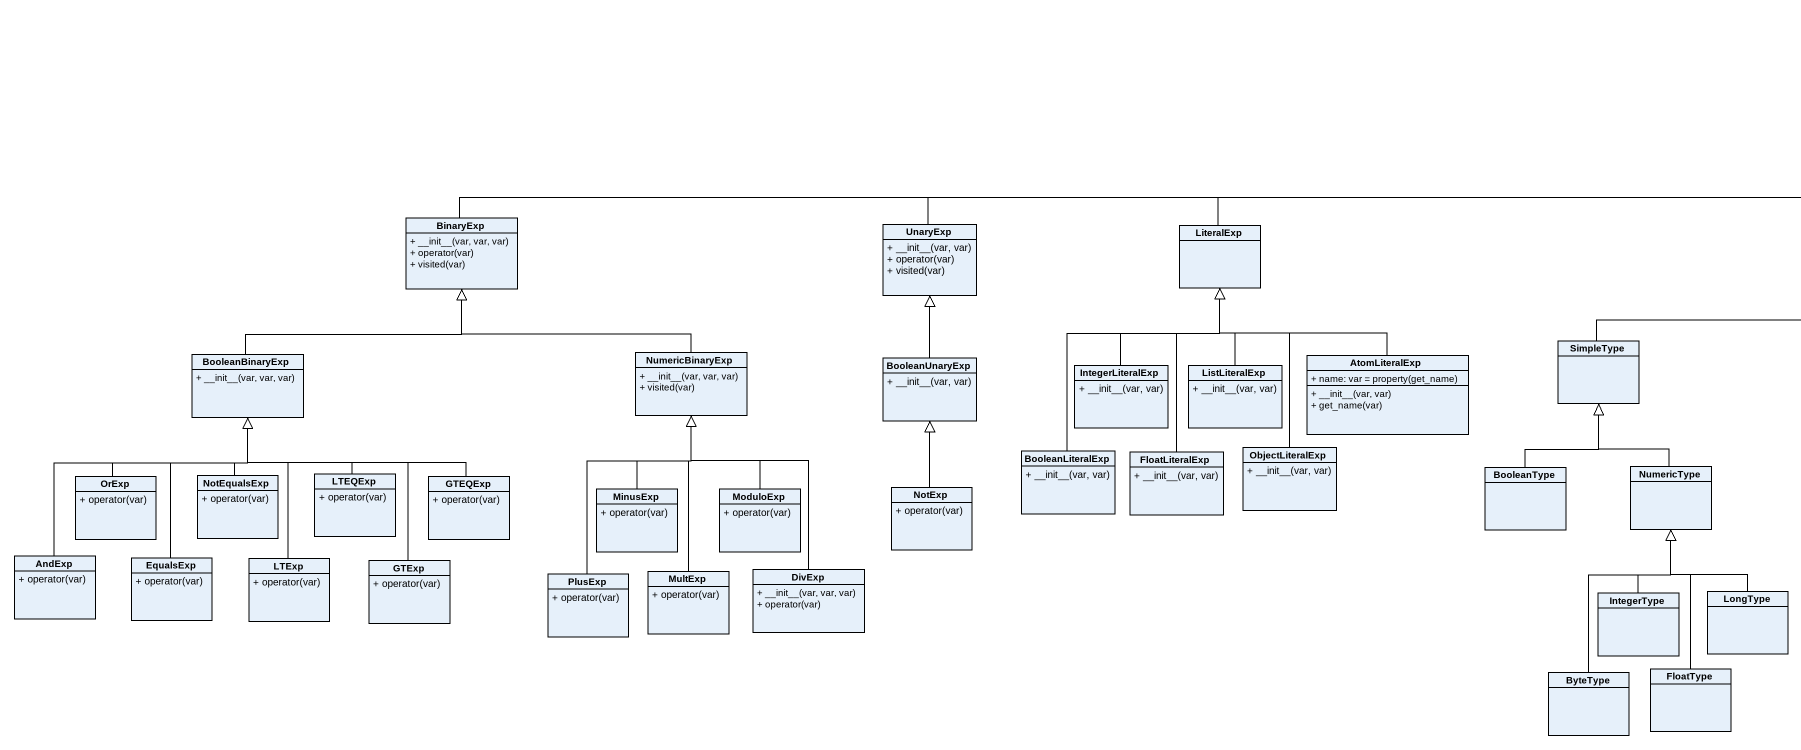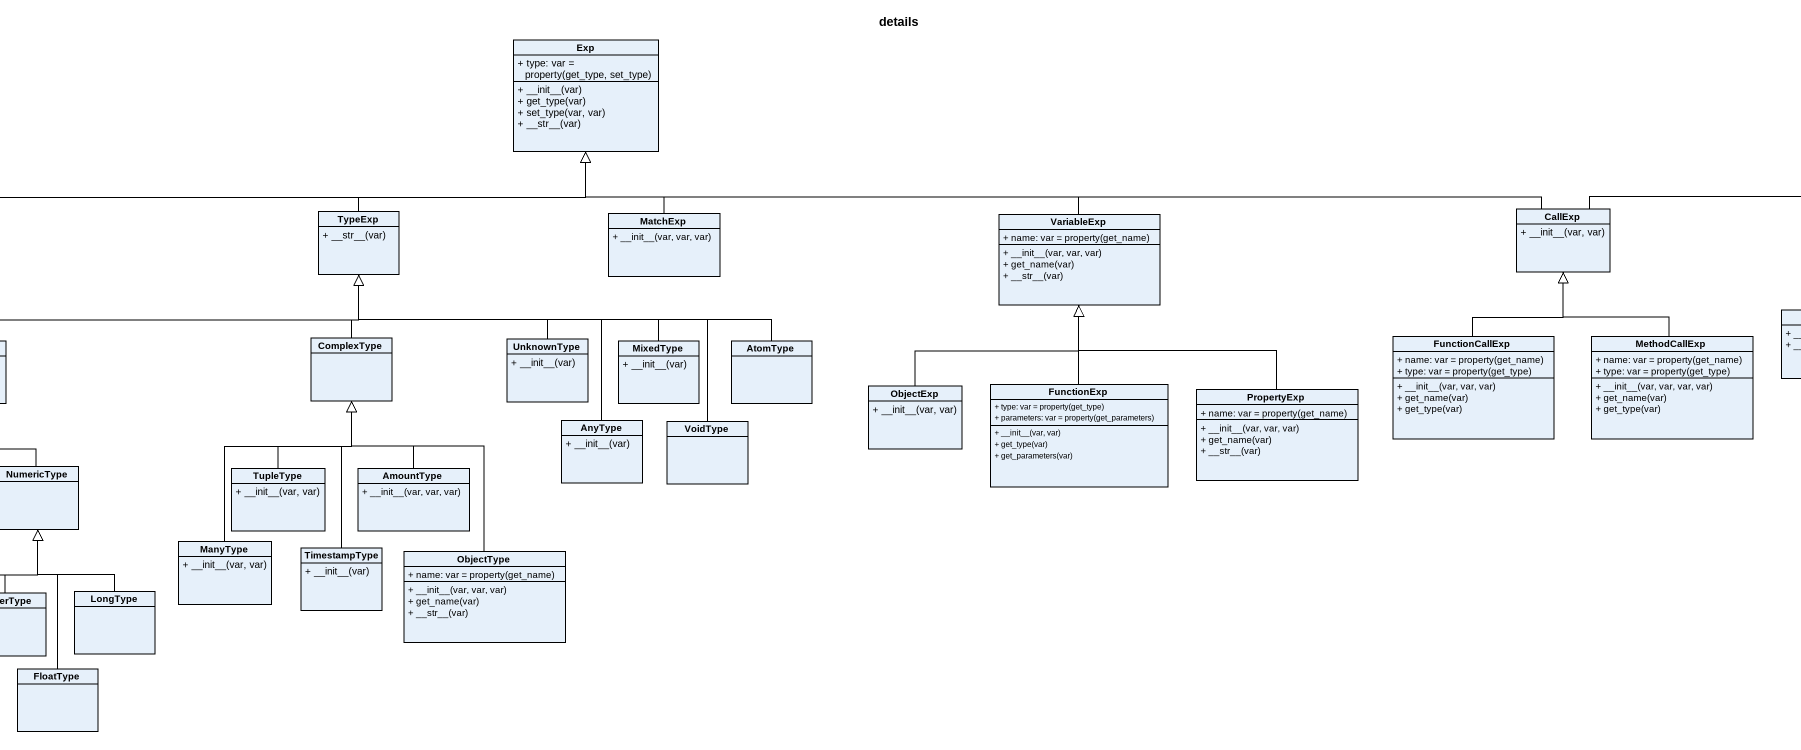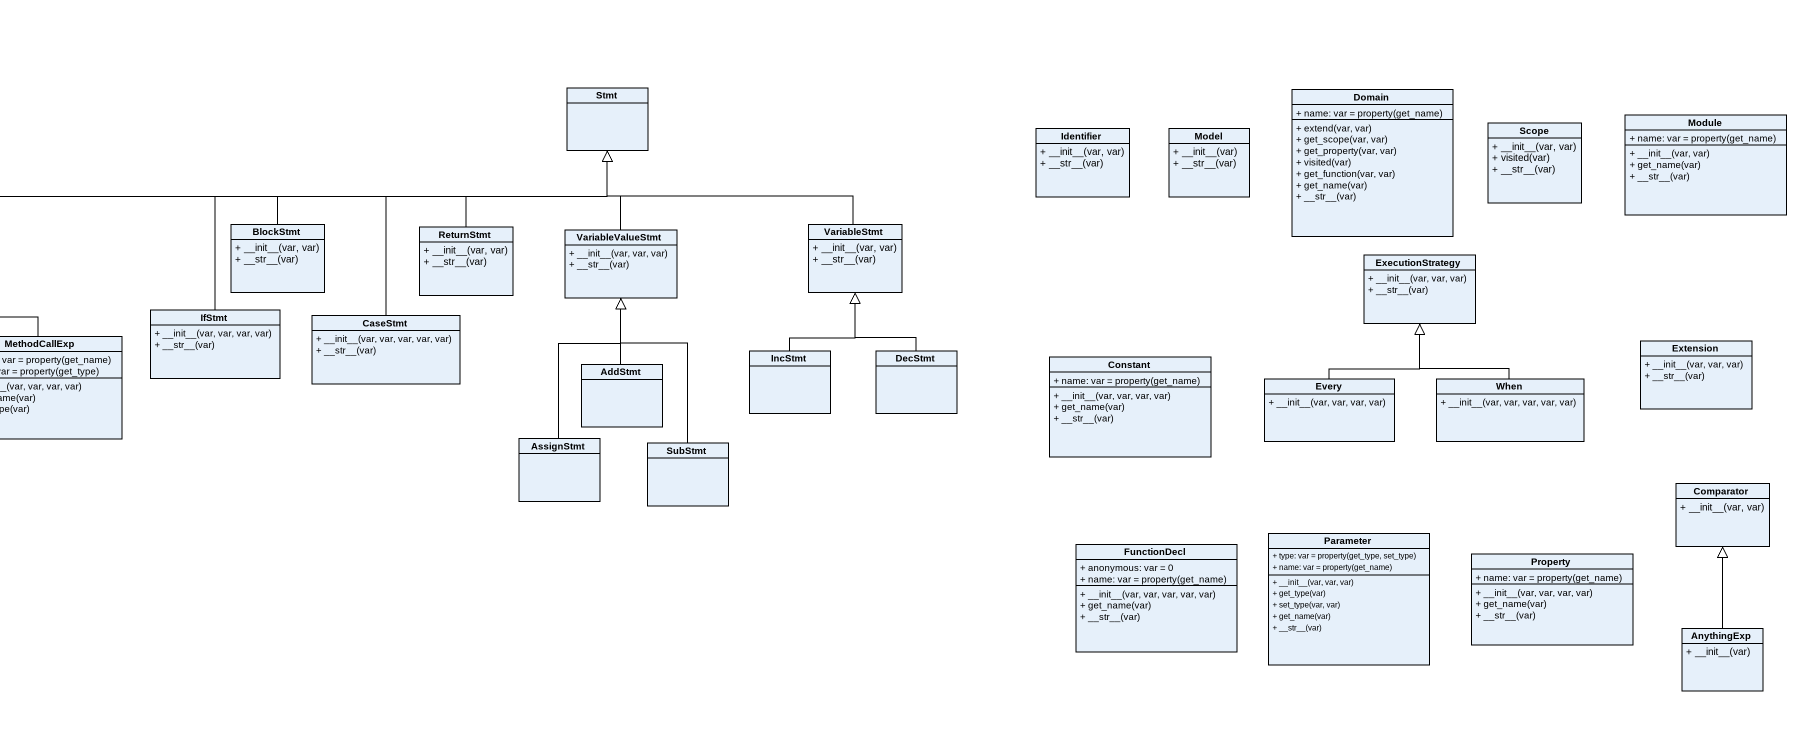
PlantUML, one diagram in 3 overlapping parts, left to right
@startuml
title details
hide circle
hide empty members
skinparam classAttributeIconSize 0
class Exp {
  {field} + type: var = property(get_type, set_type)
  + ~__init~__(var)
  + get_type(var)
  + set_type(var, var)
  + ~__str~__(var)
}
class Stmt
class Domain {
  {field} + name: var = property(get_name)
  + extend(var, var)
  + get_scope(var, var)
  + get_property(var, var)
  + visited(var)
  + get_function(var, var)
  + get_name(var)
  + ~__str~__(var)
}
class Module {
  {field} + name: var = property(get_name)
  + ~__init~__(var, var)
  + get_name(var)
  + ~__str~__(var)
}
class Identifier {
  + ~__init~__(var, var)
  + ~__str~__(var)
}
class Model {
  + ~__init~__(var)
  + ~__str~__(var)
}
class Scope {
  + ~__init~__(var, var)
  + visited(var)
  + ~__str~__(var)
}
class BinaryExp {
  + ~__init~__(var, var, var)
  + operator(var)
  + visited(var)
}
class UnaryExp {
  + ~__init~__(var, var)
  + operator(var)
  + visited(var)
}
class LiteralExp
class TypeExp {
  + ~__str~__(var)
}
class MatchExp {
  + ~__init~__(var, var, var)
}
class VariableExp {
  {field} + name: var = property(get_name)
  + ~__init~__(var, var, var)
  + get_name(var)
  + ~__str~__(var)
}
class CallExp {
  + ~__init~__(var, var)
}
class BlockStmt {
  + ~__init~__(var, var)
  + ~__str~__(var)
}
class ReturnStmt {
  + ~__init~__(var, var)
  + ~__str~__(var)
}
class VariableValueStmt {
  + ~__init~__(var, var, var)
  + ~__str~__(var)
}
class VariableStmt {
  + ~__init~__(var, var)
  + ~__str~__(var)
}
class ExecutionStrategy {
  + ~__init~__(var, var, var)
  + ~__str~__(var)
}
class IfStmt {
  + ~__init~__(var, var, var, var)
  + ~__str~__(var)
}
class CaseStmt {
  + ~__init~__(var, var, var, var, var)
  + ~__str~__(var)
}
class BooleanBinaryExp {
  + ~__init~__(var, var, var)
}
class NumericBinaryExp {
  + ~__init~__(var, var, var)
  + visited(var)
}
class BooleanUnaryExp {
  + ~__init~__(var, var)
}
class IntegerLiteralExp {
  + ~__init~__(var, var)
}
class ListLiteralExp {
  + ~__init~__(var, var)
}
class AtomLiteralExp {
  {field} + name: var = property(get_name)
  + ~__init~__(var, var)
  + get_name(var)
}
class SimpleType
class ComplexType
class UnknownType {
  + ~__init~__(var)
}
class MixedType {
  + ~__init~__(var)
}
class AtomType
class FunctionCallExp {
  {field} + name: var = property(get_name)
  {field} + type: var = property(get_type)
  + ~__init~__(var, var, var)
  + get_name(var)
  + get_type(var)
}
class MethodCallExp {
  {field} + name: var = property(get_name)
  {field} + type: var = property(get_type)
  + ~__init~__(var, var, var, var)
  + get_name(var)
  + get_type(var)
}
class AddStmt
class IncStmt
class DecStmt
class Constant {
  {field} + name: var = property(get_name)
  + ~__init~__(var, var, var, var)
  + get_name(var)
  + ~__str~__(var)
}
class Extension {
  + ~__init~__(var, var, var)
  + ~__str~__(var)
}
class ObjectExp {
  + ~__init~__(var, var)
}
class FunctionExp {
  {field} + type: var = property(get_type)
  {field} + parameters: var = property(get_parameters)
  + ~__init~__(var, var)
  + get_type(var)
  + get_parameters(var)
}
class PropertyExp {
  {field} + name: var = property(get_name)
  + ~__init~__(var, var, var)
  + get_name(var)
  + ~__str~__(var)
}
class Every {
  + ~__init~__(var, var, var, var)
}
class When {
  + ~__init~__(var, var, var, var, var)
}
class ObjectLiteralExp {
  + ~__init~__(var, var)
}
class AnyType {
  + ~__init~__(var)
}
class VoidType
class AssignStmt
class SubStmt
class OrExp {
  + operator(var)
}
class NotEqualsExp {
  + operator(var)
}
class LTEQExp {
  + operator(var)
}
class GTEQExp {
  + operator(var)
}
class NotExp {
  + operator(var)
}
class BooleanLiteralExp {
  + ~__init~__(var, var)
}
class FloatLiteralExp {
  + ~__init~__(var, var)
}
class BooleanType
class NumericType
class TupleType {
  + ~__init~__(var, var)
}
class AmountType {
  + ~__init~__(var, var, var)
}
class Comparator {
  + ~__init~__(var, var)
}
class MinusExp {
  + operator(var)
}
class ModuloExp {
  + operator(var)
}
class AndExp {
  + operator(var)
}
class EqualsExp {
  + operator(var)
}
class LTExp {
  + operator(var)
}
class GTExp {
  + operator(var)
}
class DivExp {
  + ~__init~__(var, var, var)
  + operator(var)
}
class ManyType {
  + ~__init~__(var, var)
}
class TimestampType {
  + ~__init~__(var)
}
class ObjectType {
  {field} + name: var = property(get_name)
  + ~__init~__(var, var, var)
  + get_name(var)
  + ~__str~__(var)
}
class FunctionDecl {
  + anonymous: var = 0
  {field} + name: var = property(get_name)
  + ~__init~__(var, var, var, var, var)
  + get_name(var)
  + ~__str~__(var)
}
class Parameter {
  {field} + type: var = property(get_type, set_type)
  {field} + name: var = property(get_name)
  + ~__init~__(var, var, var)
  + get_type(var)
  + set_type(var, var)
  + get_name(var)
  + ~__str~__(var)
}
class Property {
  {field} + name: var = property(get_name)
  + ~__init~__(var, var, var, var)
  + get_name(var)
  + ~__str~__(var)
}
class PlusExp {
  + operator(var)
}
class MultExp {
  + operator(var)
}
class IntegerType
class LongType
class AnythingExp {
  + ~__init~__(var)
}
class ByteType
class FloatType
BinaryExp -right-|> Exp
UnaryExp -right-|> Exp
LiteralExp -right-|> Exp
TypeExp -up-|> Exp
MatchExp -up-|> Exp
VariableExp -left-|> Exp
CallExp -left-|> Exp
CallExp -right-|> Stmt
BlockStmt -right-|> Stmt
ReturnStmt -up-|> Stmt
VariableValueStmt -up-|> Stmt
VariableStmt -left-|> Stmt
IfStmt -right-|> Stmt
CaseStmt -up-|> Stmt
BooleanBinaryExp -up-|> BinaryExp
NumericBinaryExp -left-|> BinaryExp
BooleanUnaryExp -up-|> UnaryExp
IntegerLiteralExp -up-|> LiteralExp
ListLiteralExp -up-|> LiteralExp
AtomLiteralExp -up-|> LiteralExp
SimpleType -right-|> TypeExp
ComplexType -up-|> TypeExp
UnknownType -up-|> TypeExp
MixedType -left-|> TypeExp
AtomType -left-|> TypeExp
FunctionCallExp -up-|> CallExp
MethodCallExp -up-|> CallExp
AddStmt -up-|> VariableValueStmt
IncStmt -up-|> VariableStmt
DecStmt -up-|> VariableStmt
ObjectExp -up-|> VariableExp
FunctionExp -up-|> VariableExp
PropertyExp -up-|> VariableExp
Every -up-|> ExecutionStrategy
When -up-|> ExecutionStrategy
ObjectLiteralExp -up-|> LiteralExp
AnyType -up-|> TypeExp
VoidType -up-|> TypeExp
AssignStmt -up-|> VariableValueStmt
SubStmt -up-|> VariableValueStmt
OrExp -up-|> BooleanBinaryExp
NotEqualsExp -up-|> BooleanBinaryExp
LTEQExp -up-|> BooleanBinaryExp
GTEQExp -left-|> BooleanBinaryExp
NotExp -up-|> BooleanUnaryExp
BooleanLiteralExp -up-|> LiteralExp
FloatLiteralExp -up-|> LiteralExp
BooleanType -up-|> SimpleType
NumericType -up-|> SimpleType
TupleType -up-|> ComplexType
AmountType -up-|> ComplexType
MinusExp -up-|> NumericBinaryExp
ModuloExp -up-|> NumericBinaryExp
AndExp -up-|> BooleanBinaryExp
EqualsExp -up-|> BooleanBinaryExp
LTExp -up-|> BooleanBinaryExp
GTExp -up-|> BooleanBinaryExp
DivExp -up-|> NumericBinaryExp
ManyType -up-|> ComplexType
TimestampType -up-|> ComplexType
ObjectType -up-|> ComplexType
PlusExp -up-|> NumericBinaryExp
MultExp -up-|> NumericBinaryExp
IntegerType -up-|> NumericType
LongType -up-|> NumericType
AnythingExp -up-|> Comparator
ByteType -up-|> NumericType
FloatType -up-|> NumericType
@enduml
